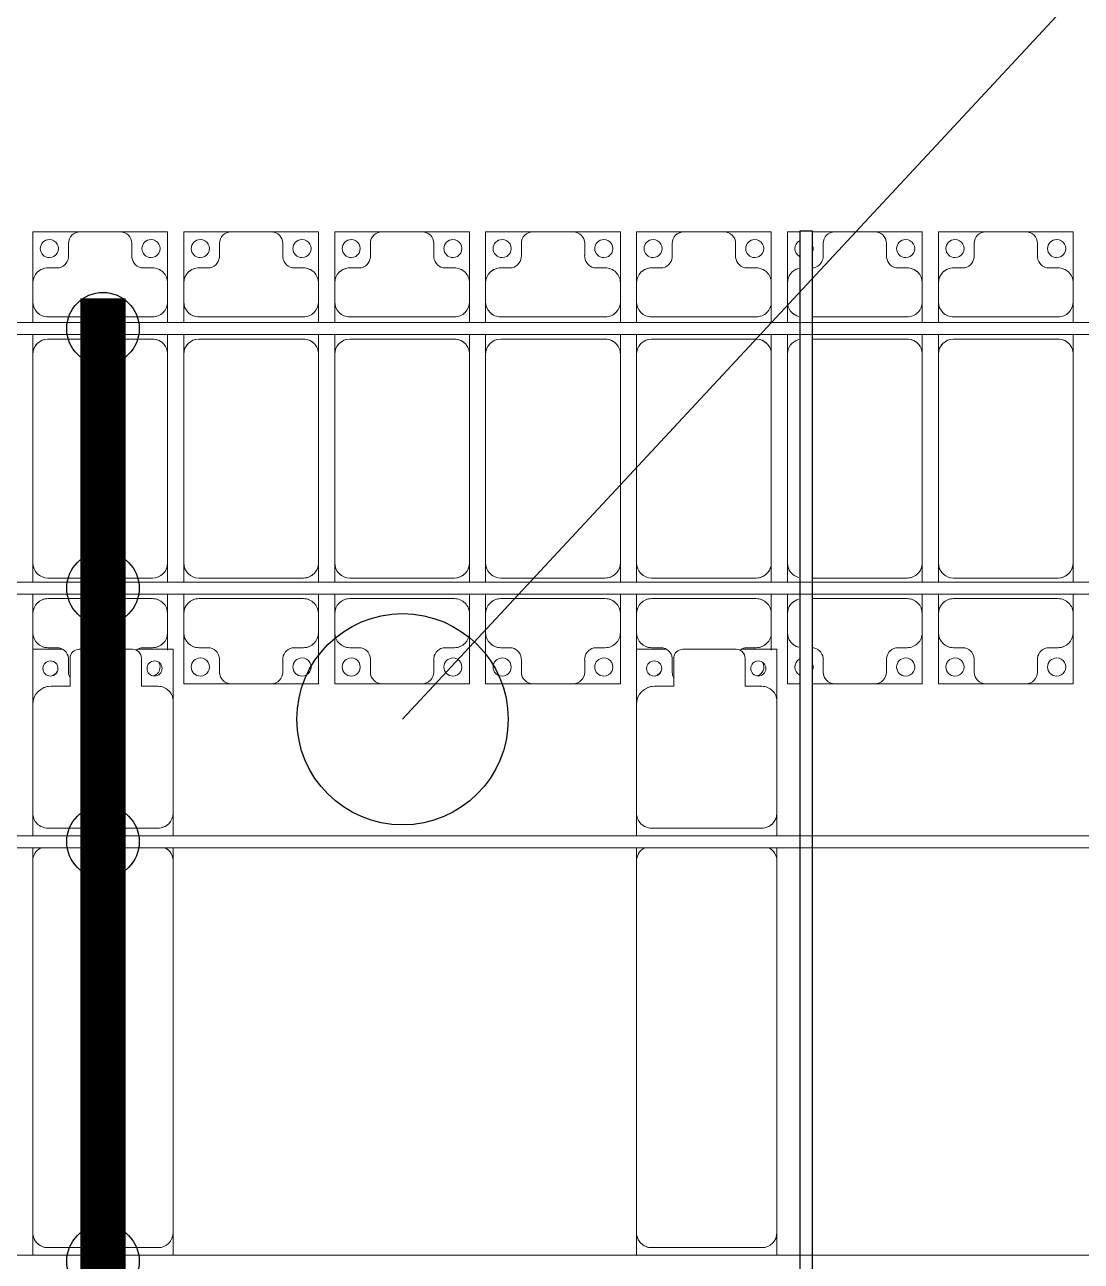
# Model space of a CAD drawing. Header units: millimetres. Extents: x -178706 to 107777, y -87310 to 933.
# Drawn here: x -73151 to -69651, y -8881 to -4784 of the extents above; entities that cross this region are included whole.
import ezdxf

# ---------------------------------------------------------------- set-up
doc = ezdxf.new("R2010")
doc.units = ezdxf.units.MM
doc.layers.add('A-GENM', color=13, linetype='Continuous', lineweight=9)
doc.layers.add('S-BEAM', color=12, linetype='Continuous', lineweight=9)
for name, color, linetype in [('GC-BICH NEO', 6, 'Continuous'), ('GC-DAY NEO', 5, 'Continuous'), ('GC-HOP 40x60 GIA CUONG', 1, 'Continuous')]:
    doc.layers.add(name, color=color, linetype=linetype)

# ---------------------------------------------------------------- blocks, each defined once
blk = doc.blocks.new('Dai phao do pin - DẢI PHAO ĐỠ PIN-V49-BỐ TRÍ KHUNG KẾT CẤU BÈ PIN 04')
at = {"layer": 'A-GENM', "color": 7}
for p, q in [((67074.7, 241.6), (67149.7, 241.6)), ((68380.3, 241.6), (67149.7, 241.6)), ((68380.3, 241.6), (68424.7, 241.6)), ((68464.7, 241.6), (68539.7, 241.6)), ((68899.7, 241.6), (68539.7, 241.6)), ((68899.7, 241.6), (69082.2, 241.6)), ((69082.2, 241.6), (69082.2, 143.2)), ((67099.7, 191.6), (67099.7, -173.4)), ((68489.7, 191.6), (68489.7, -173.4)), ((68959.7, 118.2), (68959.7, 181.6)), ((69052.2, 118.2), (68959.7, 118.2)), ((69082.2, -88.2), (69082.2, 88.2)), ((68959.7, -173.4), (68959.7, -118.2)), ((68959.7, -118.2), (69052.2, -118.2)), ((69082.2, -105.4), (69082.2, -223.4)), ((67149.7, -223.4), (67074.7, -223.4)), ((67149.7, -223.4), (68380.3, -223.4)), ((68424.7, -223.4), (68380.3, -223.4)), ((68539.7, -223.4), (68464.7, -223.4)), ((68539.7, -223.4), (68909.7, -223.4)), ((69082.2, -223.4), (68909.7, -223.4))]:
    blk.add_line(p, q, dxfattribs=at)
for centre, radius, start, end in [((67149.7, 191.6), 50, 90, 180), ((67149.7, 191.6), 50, 105, 180), ((68380.3, 191.6), 50, 30, 90), ((68380.3, 191.6), 50, 30, 90), ((68539.7, 191.6), 50, 90, 180), ((68539.7, 191.6), 50, 135, 180), ((68899.7, 181.6), 60, 0, 90), ((68899.7, 181.6), 60, 0, 30), ((69018.6, 183.2), 25, 360, 180), ((69018.6, 183.2), 25, 180, 360), ((69052.2, 88.2), 30, 360, 90), ((69052.2, -88.2), 30, 270, 0), ((69052.2, -88.2), 30, 300, 330), ((69018.6, -161.8), 25, 360, 180), ((69018.6, -161.8), 25, 180, 360), ((69018.6, -161.8), 25, 90, 105), ((67149.7, -173.4), 50, 180, 270), ((67149.7, -173.4), 50, 180, 270), ((68380.3, -173.4), 50, 270, 330), ((68380.3, -173.4), 50, 285, 330), ((68539.7, -173.4), 50, 180, 270), ((68539.7, -173.4), 50, 180, 225), ((68909.7, -173.4), 50, 270, 0), ((68909.7, -173.4), 50, 315, 0)]:
    blk.add_arc(centre, radius, start, end, dxfattribs=at)
blk = doc.blocks.new('Dai phao do pin - DẢI PHAO ĐỠ PIN-V50-BỐ TRÍ KHUNG KẾT CẤU BÈ PIN 04')
at = {"layer": 'A-GENM', "color": 7}
for p, q in [((67074.7, 241.6), (67149.7, 241.6)), ((68380.3, 241.6), (67149.7, 241.6)), ((68380.3, 241.6), (68424.7, 241.6)), ((68464.7, 241.6), (68539.7, 241.6)), ((68899.7, 241.6), (68539.7, 241.6)), ((68899.7, 241.6), (69082.2, 241.6)), ((69082.2, 241.6), (69082.2, 142.1)), ((67099.7, 191.6), (67099.7, -173.4)), ((68489.7, 191.6), (68489.7, -173.4)), ((68959.7, 118.2), (68959.7, 181.6)), ((69052.2, 118.2), (68959.7, 118.2)), ((69082.2, -88.2), (69082.2, 88.2)), ((68959.7, -173.4), (68959.7, -118.2)), ((68959.7, -118.2), (69052.2, -118.2)), ((69082.2, -105.4), (69082.2, -223.4)), ((67149.7, -223.4), (67074.7, -223.4)), ((67149.7, -223.4), (68380.3, -223.4)), ((68424.7, -223.4), (68380.3, -223.4)), ((68539.7, -223.4), (68464.7, -223.4)), ((68539.7, -223.4), (68909.7, -223.4)), ((69082.2, -223.4), (68909.7, -223.4))]:
    blk.add_line(p, q, dxfattribs=at)
for centre, radius, start, end in [((67149.7, 191.6), 50, 90, 180), ((67149.7, 191.6), 50, 105, 180), ((68380.3, 191.6), 50, 30, 90), ((68380.3, 191.6), 50, 30, 90), ((68539.7, 191.6), 50, 90, 180), ((68539.7, 191.6), 50, 135, 180), ((68899.7, 181.6), 60, 0, 90), ((68899.7, 181.6), 60, 0, 30), ((69018.6, 183.2), 25, 360, 180), ((69018.6, 183.2), 25, 180, 360), ((69052.2, 88.2), 30, 360, 90), ((69052.2, -88.2), 30, 270, 0), ((69052.2, -88.2), 30, 300, 330), ((69018.6, -161.8), 25, 360, 180), ((69018.6, -161.8), 25, 180, 360), ((69018.6, -161.8), 25, 90, 105), ((67149.7, -173.4), 50, 180, 270), ((67149.7, -173.4), 50, 180, 270), ((68380.3, -173.4), 50, 270, 330), ((68380.3, -173.4), 50, 285, 330), ((68539.7, -173.4), 50, 180, 270), ((68539.7, -173.4), 50, 180, 225), ((68909.7, -173.4), 50, 270, 0), ((68909.7, -173.4), 50, 315, 0)]:
    blk.add_arc(centre, radius, start, end, dxfattribs=at)
blk = doc.blocks.new('Dầm C52 - Dầm C52-21052-BỐ TRÍ KHUNG KẾT CẤU BÈ PIN 04')
at = {"layer": 'S-BEAM', "color": 1}
blk.add_line((63551.9, -20), (-63551.9, -20), dxfattribs=at)
blk = doc.blocks.new('Dầm C52 - Dầm C52-21053-BỐ TRÍ KHUNG KẾT CẤU BÈ PIN 04')
at = {"layer": 'S-BEAM', "color": 1}
for p, q in [((-63553.8, 20), (63553.8, 20)), ((63553.8, -20), (-63553.8, -20))]:
    blk.add_line(p, q, dxfattribs=at)
blk = doc.blocks.new('Dầm C52 - Dầm C52-21054-BỐ TRÍ KHUNG KẾT CẤU BÈ PIN 04')
at = {"layer": 'S-BEAM', "color": 1}
for p, q in [((-63555, 20), (63555, 20)), ((63555, -20), (-63555, -20))]:
    blk.add_line(p, q, dxfattribs=at)
blk = doc.blocks.new('Dầm C52 - Dầm C52-21055-BỐ TRÍ KHUNG KẾT CẤU BÈ PIN 04')
at = {"layer": 'S-BEAM', "color": 1}
for p, q in [((-63556.2, 20), (63556.2, 20)), ((63556.2, -20), (-63556.2, -20))]:
    blk.add_line(p, q, dxfattribs=at)
blk = doc.blocks.new('Dầm C52 - Hộp 40x60-15957-BỐ TRÍ KHUNG KẾT CẤU BÈ PIN 04')
at = {"layer": 'S-BEAM', "color": 3, "lineweight": 25}
for p, q in [((-37160, 20), (37160, 20)), ((37160, 20), (37160, -20)), ((37160, -20), (-37160, -20))]:
    blk.add_line(p, q, dxfattribs=at)
blk = doc.blocks.new('Dai phaodi lai - DẢI PHAO ĐI LẠI-21666-BỐ TRÍ KHUNG KẾT CẤU BÈ PIN 04')
at = {"layer": 'A-GENM', "color": 7}
for p, q in [((97776.8, 748.4), (97933.1, 748.4)), ((97776.8, 579.3), (97776.8, 748.4)), ((98066.9, 748.4), (97933.1, 748.4)), ((98066.9, 748.4), (98223.2, 748.4)), ((98223.2, 748.4), (98223.2, 579.3)), ((98276.8, 748.4), (98433.1, 748.4)), ((98276.8, 579.3), (98276.8, 748.4)), ((98566.9, 748.4), (98433.1, 748.4)), ((98566.9, 748.4), (98723.2, 748.4)), ((98723.2, 748.4), (98723.2, 579.3)), ((98776.8, 748.4), (98933.1, 748.4)), ((98776.8, 579.3), (98776.8, 748.4)), ((99066.9, 748.4), (98933.1, 748.4)), ((99066.9, 748.4), (99223.2, 748.4)), ((99223.2, 748.4), (99223.2, 579.3)), ((99276.8, 748.4), (99433.1, 748.4)), ((99276.8, 579.3), (99276.8, 748.4)), ((99566.9, 748.4), (99433.1, 748.4)), ((99566.9, 748.4), (99723.2, 748.4)), ((99723.2, 748.4), (99723.2, 579.3)), ((99776.8, 748.4), (99933.1, 748.4)), ((99776.8, 579.3), (99776.8, 748.4)), ((100066.9, 748.4), (99933.1, 748.4)), ((100066.9, 748.4), (100223.2, 748.4)), ((100223.2, 748.4), (100223.2, 579.3)), ((100276.8, 748.4), (100318.3, 748.4)), ((100276.8, 579.3), (100276.8, 748.4)), ((100358.3, 748.4), (100433.1, 748.4)), ((100566.9, 748.4), (100433.1, 748.4)), ((100566.9, 748.4), (100723.2, 748.4)), ((100723.2, 748.4), (100723.2, 579.3)), ((100776.8, 748.4), (100933.1, 748.4)), ((100776.8, 579.3), (100776.8, 748.4)), ((101066.9, 748.4), (100933.1, 748.4)), ((101066.9, 748.4), (101223.2, 748.4)), ((101223.2, 748.4), (101223.2, 579.3)), ((97895.1, 710.4), (97895.1, 670.7)), ((98104.9, 670.7), (98104.9, 710.4)), ((98395.1, 710.4), (98395.1, 670.7)), ((98604.9, 670.7), (98604.9, 710.4)), ((98895.1, 710.4), (98895.1, 670.7)), ((99104.9, 670.7), (99104.9, 710.4)), ((99395.1, 710.4), (99395.1, 670.7)), ((99604.9, 670.7), (99604.9, 710.4)), ((99895.1, 710.4), (99895.1, 670.7)), ((100104.9, 670.7), (100104.9, 710.4)), ((100395.1, 710.4), (100395.1, 670.7)), ((100604.9, 670.7), (100604.9, 710.4)), ((100895.1, 710.4), (100895.1, 670.7)), ((101104.9, 670.7), (101104.9, 710.4)), ((97864.3, 629.3), (97826.8, 629.3)), ((98173.2, 629.3), (98135.7, 629.3)), ((98364.3, 629.3), (98326.8, 629.3)), ((98673.2, 629.3), (98635.7, 629.3)), ((98864.3, 629.3), (98826.8, 629.3)), ((99173.2, 629.3), (99135.7, 629.3)), ((99364.3, 629.3), (99326.8, 629.3)), ((99673.2, 629.3), (99635.7, 629.3)), ((99864.3, 629.3), (99826.8, 629.3)), ((100173.2, 629.3), (100135.7, 629.3)), ((100364.3, 629.3), (100358.3, 629.3)), ((100673.2, 629.3), (100635.7, 629.3)), ((100864.3, 629.3), (100826.8, 629.3)), ((101173.2, 629.3), (101135.7, 629.3)), ((97776.8, 579.3), (97776.8, 516.7)), ((98223.2, 516.7), (98223.2, 579.3)), ((98276.8, 579.3), (98276.8, 516.7)), ((98723.2, 516.7), (98723.2, 579.3)), ((98776.8, 579.3), (98776.8, 516.7)), ((99223.2, 516.7), (99223.2, 579.3)), ((99276.8, 579.3), (99276.8, 516.7)), ((99723.2, 516.7), (99723.2, 579.3)), ((99776.8, 579.3), (99776.8, 516.7)), ((100223.2, 516.7), (100223.2, 579.3)), ((100276.8, 579.3), (100276.8, 516.7)), ((100723.2, 516.7), (100723.2, 579.3)), ((100776.8, 579.3), (100776.8, 516.7)), ((101223.2, 516.7), (101223.2, 579.3)), ((97776.8, 447.9), (97776.8, 516.7)), ((98223.2, 516.7), (98223.2, 447.9)), ((98276.8, 447.9), (98276.8, 516.7)), ((98723.2, 516.7), (98723.2, 447.9)), ((98776.8, 447.9), (98776.8, 516.7)), ((99223.2, 516.7), (99223.2, 447.9)), ((99276.8, 447.9), (99276.8, 516.7)), ((99723.2, 516.7), (99723.2, 447.9)), ((99776.8, 447.9), (99776.8, 516.7)), ((100223.2, 516.7), (100223.2, 447.9)), ((100276.8, 447.9), (100276.8, 516.7)), ((100723.2, 516.7), (100723.2, 447.9)), ((100776.8, 447.9), (100776.8, 516.7)), ((101223.2, 516.7), (101223.2, 447.9)), ((97826.8, 466.7), (98173.2, 466.7)), ((98326.8, 466.7), (98673.2, 466.7)), ((98826.8, 466.7), (99173.2, 466.7)), ((99326.8, 466.7), (99673.2, 466.7)), ((99826.8, 466.7), (100173.2, 466.7)), ((100358.3, 466.7), (100673.2, 466.7)), ((100826.8, 466.7), (101173.2, 466.7)), ((97776.8, 343.3), (97776.8, 407.9)), ((98173.2, 393.3), (97826.8, 393.3)), ((98223.2, 407.9), (98223.2, 343.3)), ((98276.8, 343.3), (98276.8, 407.9)), ((98673.2, 393.3), (98326.8, 393.3)), ((98723.2, 407.9), (98723.2, 343.3)), ((98776.8, 343.3), (98776.8, 407.9)), ((99173.2, 393.3), (98826.8, 393.3)), ((99223.2, 407.9), (99223.2, 343.3)), ((99276.8, 343.3), (99276.8, 407.9)), ((99673.2, 393.3), (99326.8, 393.3)), ((99723.2, 407.9), (99723.2, 343.3)), ((99776.8, 343.3), (99776.8, 407.9)), ((100173.2, 393.3), (99826.8, 393.3)), ((100223.2, 407.9), (100223.2, 343.3)), ((100276.8, 343.3), (100276.8, 407.9)), ((100673.2, 393.3), (100358.3, 393.3)), ((100723.2, 407.9), (100723.2, 343.3)), ((100776.8, 343.3), (100776.8, 407.9)), ((101173.2, 393.3), (100826.8, 393.3)), ((101223.2, 407.9), (101223.2, 343.3)), ((97776.8, 343.3), (97776.8, -348.3)), ((98223.2, -348.3), (98223.2, 343.3)), ((98276.8, 343.3), (98276.8, -348.3)), ((98723.2, -348.3), (98723.2, 343.3)), ((98776.8, 343.3), (98776.8, -348.3)), ((99223.2, -348.3), (99223.2, 343.3)), ((99276.8, 343.3), (99276.8, -348.3)), ((99723.2, -348.3), (99723.2, 343.3)), ((99776.8, 343.3), (99776.8, -348.3)), ((100223.2, -348.3), (100223.2, 343.3)), ((100276.8, 343.3), (100276.8, -348.3)), ((100723.2, -348.3), (100723.2, 343.3)), ((100776.8, 343.3), (100776.8, -348.3)), ((101223.2, -348.3), (101223.2, 343.3)), ((97776.8, -412.1), (97776.8, -348.3)), ((98223.2, -348.3), (98223.2, -412.1)), ((98276.8, -412.1), (98276.8, -348.3)), ((98723.2, -348.3), (98723.2, -412.1)), ((98776.8, -412.1), (98776.8, -348.3)), ((99223.2, -348.3), (99223.2, -412.1)), ((99276.8, -412.1), (99276.8, -348.3)), ((99723.2, -348.3), (99723.2, -412.1)), ((99776.8, -412.1), (99776.8, -348.3)), ((100223.2, -348.3), (100223.2, -412.1)), ((100276.8, -412.1), (100276.8, -348.3)), ((100723.2, -348.3), (100723.2, -412.1)), ((100776.8, -412.1), (100776.8, -348.3)), ((101223.2, -348.3), (101223.2, -412.1)), ((97826.8, -398.3), (98173.2, -398.3)), ((98326.8, -398.3), (98673.2, -398.3)), ((98826.8, -398.3), (99173.2, -398.3)), ((99326.8, -398.3), (99673.2, -398.3)), ((99826.8, -398.3), (100173.2, -398.3)), ((100358.3, -398.3), (100673.2, -398.3)), ((100826.8, -398.3), (101173.2, -398.3)), ((97776.8, -516.7), (97776.8, -452.1)), ((98173.2, -466.7), (97826.8, -466.7)), ((98223.2, -452.1), (98223.2, -516.7)), ((98276.8, -516.7), (98276.8, -452.1)), ((98673.2, -466.7), (98326.8, -466.7)), ((98723.2, -452.1), (98723.2, -516.7)), ((98776.8, -516.7), (98776.8, -452.1)), ((99173.2, -466.7), (98826.8, -466.7)), ((99223.2, -452.1), (99223.2, -516.7)), ((99276.8, -516.7), (99276.8, -452.1)), ((99673.2, -466.7), (99326.8, -466.7)), ((99723.2, -452.1), (99723.2, -516.7)), ((99776.8, -516.7), (99776.8, -452.1)), ((100173.2, -466.7), (99826.8, -466.7)), ((100223.2, -452.1), (100223.2, -516.7)), ((100276.8, -516.7), (100276.8, -452.1)), ((100673.2, -466.7), (100358.3, -466.7)), ((100723.2, -452.1), (100723.2, -516.7)), ((100776.8, -516.7), (100776.8, -452.1)), ((101173.2, -466.7), (100826.8, -466.7)), ((101223.2, -452.1), (101223.2, -516.7)), ((97776.8, -516.7), (97776.8, -579.3)), ((98223.2, -579.3), (98223.2, -516.7)), ((98276.8, -516.7), (98276.8, -579.3)), ((98723.2, -579.3), (98723.2, -516.7)), ((98776.8, -516.7), (98776.8, -579.3)), ((99223.2, -579.3), (99223.2, -516.7)), ((99276.8, -516.7), (99276.8, -579.3)), ((99723.2, -579.3), (99723.2, -516.7)), ((99776.8, -516.7), (99776.8, -579.3)), ((100223.2, -579.3), (100223.2, -516.7)), ((100276.8, -516.7), (100276.8, -579.3)), ((100723.2, -579.3), (100723.2, -516.7)), ((100776.8, -516.7), (100776.8, -579.3)), ((101223.2, -579.3), (101223.2, -516.7)), ((97776.8, -634.6), (97776.8, -579.3)), ((98223.2, -579.3), (98223.2, -637.1)), ((98276.8, -748.4), (98276.8, -579.3)), ((98723.2, -579.3), (98723.2, -748.4)), ((98776.8, -748.4), (98776.8, -579.3)), ((99223.2, -579.3), (99223.2, -748.4)), ((99276.8, -748.4), (99276.8, -579.3)), ((99723.2, -579.3), (99723.2, -748.4)), ((99776.8, -634.6), (99776.8, -579.3)), ((100223.2, -579.3), (100223.2, -637.1)), ((100276.8, -748.4), (100276.8, -579.3)), ((100723.2, -579.3), (100723.2, -748.4)), ((100776.8, -748.4), (100776.8, -579.3)), ((101223.2, -579.3), (101223.2, -748.4)), ((97826.8, -629.3), (97864.3, -629.3)), ((98135.7, -629.3), (98173.2, -629.3)), ((98326.8, -629.3), (98364.3, -629.3)), ((98635.7, -629.3), (98673.2, -629.3)), ((98826.8, -629.3), (98864.3, -629.3)), ((99135.7, -629.3), (99173.2, -629.3)), ((99326.8, -629.3), (99364.3, -629.3)), ((99635.7, -629.3), (99673.2, -629.3)), ((99826.8, -629.3), (99864.3, -629.3)), ((100135.7, -629.3), (100173.2, -629.3)), ((100358.3, -629.3), (100364.3, -629.3)), ((100635.7, -629.3), (100673.2, -629.3)), ((100826.8, -629.3), (100864.3, -629.3)), ((101135.7, -629.3), (101173.2, -629.3)), ((97895.1, -670.7), (97895.1, -710.4)), ((98395.1, -670.7), (98395.1, -710.4)), ((98604.9, -710.4), (98604.9, -670.7)), ((98895.1, -670.7), (98895.1, -710.4)), ((99104.9, -710.4), (99104.9, -670.7)), ((99395.1, -670.7), (99395.1, -710.4)), ((99604.9, -710.4), (99604.9, -670.7)), ((99895.1, -670.7), (99895.1, -710.4)), ((100395.1, -670.7), (100395.1, -710.4)), ((100604.9, -710.4), (100604.9, -670.7)), ((100895.1, -670.7), (100895.1, -710.4)), ((101104.9, -710.4), (101104.9, -670.7)), ((98433.1, -748.4), (98276.8, -748.4)), ((98433.1, -748.4), (98566.9, -748.4)), ((98723.2, -748.4), (98566.9, -748.4)), ((98933.1, -748.4), (98776.8, -748.4)), ((98933.1, -748.4), (99066.9, -748.4)), ((99223.2, -748.4), (99066.9, -748.4)), ((99433.1, -748.4), (99276.8, -748.4)), ((99433.1, -748.4), (99566.9, -748.4)), ((99723.2, -748.4), (99566.9, -748.4)), ((100318.3, -748.4), (100276.8, -748.4)), ((100433.1, -748.4), (100358.3, -748.4)), ((100433.1, -748.4), (100566.9, -748.4)), ((100723.2, -748.4), (100566.9, -748.4)), ((100933.1, -748.4), (100776.8, -748.4)), ((100933.1, -748.4), (101066.9, -748.4)), ((101223.2, -748.4), (101066.9, -748.4))]:
    blk.add_line(p, q, dxfattribs=at)
for centre, radius, start, end in [((97933.1, 710.4), 38, 90, 180), ((97933.1, 710.4), 38, 90, 135), ((98066.9, 710.4), 38, 0, 90), ((98066.9, 710.4), 38, 45, 90), ((98433.1, 710.4), 38, 90, 180), ((98433.1, 710.4), 38, 90, 135), ((98566.9, 710.4), 38, 360, 90), ((98566.9, 710.4), 38, 45, 90), ((98933.1, 710.4), 38, 90, 180), ((98933.1, 710.4), 38, 90, 135), ((99066.9, 710.4), 38, 0, 90), ((99066.9, 710.4), 38, 45, 90), ((99433.1, 710.4), 38, 90, 180), ((99433.1, 710.4), 38, 90, 135), ((99566.9, 710.4), 38, 360, 90), ((99566.9, 710.4), 38, 45, 90), ((99933.1, 710.4), 38, 90, 180), ((99933.1, 710.4), 38, 90, 135), ((100066.9, 710.4), 38, 0, 90), ((100066.9, 710.4), 38, 45, 90), ((100433.1, 710.4), 38, 90, 180), ((100433.1, 710.4), 38, 90, 135), ((100566.9, 710.4), 38, 360, 90), ((100566.9, 710.4), 38, 45, 90), ((100933.1, 710.4), 38, 90, 180), ((100933.1, 710.4), 38, 90, 135), ((101066.9, 710.4), 38, 0, 90), ((101066.9, 710.4), 38, 45, 90), ((97831.6, 693.3), 30, 90, 270), ((97831.6, 693.3), 30, 270, 90), ((98168.4, 693.3), 30, 90, 270), ((98168.4, 693.3), 30, 270, 90), ((98331.6, 693.3), 30, 90, 270), ((98331.6, 693.3), 30, 270, 90), ((98668.4, 693.3), 30, 90, 270), ((98668.4, 693.3), 30, 270, 90), ((98831.6, 693.3), 30, 90, 270), ((98831.6, 693.3), 30, 270, 90), ((99168.4, 693.3), 30, 90, 270), ((99168.4, 693.3), 30, 270, 90), ((99331.6, 693.3), 30, 90, 270), ((99331.6, 693.3), 30, 270, 90), ((99668.4, 693.3), 30, 90, 270), ((99668.4, 693.3), 30, 270, 90), ((99831.6, 693.3), 30, 90, 270), ((99831.6, 693.3), 30, 270, 90), ((100168.4, 693.3), 30, 90, 270), ((100168.4, 693.3), 30, 270, 90), ((100331.6, 693.3), 30, 120, 240), ((100331.6, 693.3), 30, 345, 15), ((100668.4, 693.3), 30, 90, 270), ((100668.4, 693.3), 30, 270, 90), ((100831.6, 693.3), 30, 90, 270), ((100831.6, 693.3), 30, 270, 90), ((101168.4, 693.3), 30, 90, 270), ((101168.4, 693.3), 30, 270, 90), ((97855.2, 668.2), 40, 283.1885, 3.5081), ((98144.8, 668.2), 40, 176.4919, 256.8115), ((98355.2, 668.2), 40, 283.1885, 3.5081), ((98644.8, 668.2), 40, 176.4919, 256.8115), ((98855.2, 668.2), 40, 283.1885, 3.5081), ((99144.8, 668.2), 40, 176.4919, 256.8115), ((99355.2, 668.2), 40, 283.1885, 3.5081), ((99644.8, 668.2), 40, 176.4919, 256.8115), ((99855.2, 668.2), 40, 283.1885, 3.5081), ((100144.8, 668.2), 40, 176.4919, 256.8115), ((100355.2, 668.2), 40, 283.1885, 3.5081), ((100644.8, 668.2), 40, 176.4919, 256.8115), ((100855.2, 668.2), 40, 283.1885, 3.5081), ((101144.8, 668.2), 40, 176.4919, 256.8115), ((97826.8, 579.3), 50, 90, 180), ((97826.8, 579.3), 50, 90, 135), ((98173.2, 579.3), 50, 360, 90), ((98173.2, 579.3), 50, 45, 90), ((98326.8, 579.3), 50, 90, 180), ((98326.8, 579.3), 50, 90, 135), ((98673.2, 579.3), 50, 0, 90), ((98673.2, 579.3), 50, 45, 90), ((98826.8, 579.3), 50, 90, 180), ((98826.8, 579.3), 50, 90, 135), ((99173.2, 579.3), 50, 360, 90), ((99173.2, 579.3), 50, 45, 90), ((99326.8, 579.3), 50, 90, 180), ((99326.8, 579.3), 50, 90, 135), ((99673.2, 579.3), 50, 360, 90), ((99673.2, 579.3), 50, 45, 90), ((99826.8, 579.3), 50, 90, 180), ((99826.8, 579.3), 50, 90, 135), ((100173.2, 579.3), 50, 360, 90), ((100173.2, 579.3), 50, 45, 90), ((100326.8, 579.3), 50, 105, 180), ((100326.8, 579.3), 50, 105, 135), ((100673.2, 579.3), 50, 0, 90), ((100673.2, 579.3), 50, 45, 90), ((100826.8, 579.3), 50, 90, 180), ((100826.8, 579.3), 50, 90, 135), ((101173.2, 579.3), 50, 360, 90), ((101173.2, 579.3), 50, 45, 90), ((97826.8, 516.7), 50, 180, 270), ((98173.2, 516.7), 50, 270, 0), ((98326.8, 516.7), 50, 180, 270), ((98673.2, 516.7), 50, 270, 360), ((98826.8, 516.7), 50, 180, 270), ((99173.2, 516.7), 50, 270, 360), ((99326.8, 516.7), 50, 180, 270), ((99673.2, 516.7), 50, 270, 360), ((99826.8, 516.7), 50, 180, 270), ((100173.2, 516.7), 50, 270, 0), ((100326.8, 516.7), 50, 180, 255), ((100673.2, 516.7), 50, 270, 0), ((100826.8, 516.7), 50, 180, 270), ((101173.2, 516.7), 50, 270, 360), ((97826.8, 516.7), 50, 225, 270), ((98173.2, 516.7), 50, 270, 315), ((98326.8, 516.7), 50, 225, 270), ((98673.2, 516.7), 50, 270, 315), ((98826.8, 516.7), 50, 225, 270), ((99173.2, 516.7), 50, 270, 315), ((99326.8, 516.7), 50, 225, 270), ((99673.2, 516.7), 50, 270, 315), ((99826.8, 516.7), 50, 225, 270), ((100173.2, 516.7), 50, 270, 315), ((100326.8, 516.7), 50, 225, 255), ((100673.2, 516.7), 50, 270, 315), ((100826.8, 516.7), 50, 225, 270), ((101173.2, 516.7), 50, 270, 315), ((97826.8, 343.3), 50, 90, 180), ((97826.8, 343.3), 50, 105, 180), ((98173.2, 343.3), 50, 360, 90), ((98173.2, 343.3), 50, 30, 75), ((98326.8, 343.3), 50, 90, 180), ((98326.8, 343.3), 50, 105, 180), ((98673.2, 343.3), 50, 360, 90), ((98673.2, 343.3), 50, 30, 75), ((98826.8, 343.3), 50, 90, 180), ((98826.8, 343.3), 50, 105, 180), ((99173.2, 343.3), 50, 360, 90), ((99173.2, 343.3), 50, 30, 75), ((99326.8, 343.3), 50, 90, 180), ((99326.8, 343.3), 50, 105, 180), ((99673.2, 343.3), 50, 360, 90), ((99673.2, 343.3), 50, 30, 75), ((99826.8, 343.3), 50, 90, 180), ((99826.8, 343.3), 50, 105, 180), ((100173.2, 343.3), 50, 0, 90), ((100173.2, 343.3), 50, 30, 75), ((100326.8, 343.3), 50, 105, 180), ((100326.8, 343.3), 50, 105, 180), ((100673.2, 343.3), 50, 360, 90), ((100673.2, 343.3), 50, 30, 75), ((100826.8, 343.3), 50, 90, 180), ((100826.8, 343.3), 50, 105, 180), ((101173.2, 343.3), 50, 360, 90), ((101173.2, 343.3), 50, 30, 75), ((97826.8, -348.3), 50, 180, 270), ((97826.8, -348.3), 50, 195, 240), ((98173.2, -348.3), 50, 270, 360), ((98173.2, -348.3), 50, 270, 345), ((98326.8, -348.3), 50, 180, 270), ((98326.8, -348.3), 50, 195, 240), ((98673.2, -348.3), 50, 270, 0), ((98673.2, -348.3), 50, 270, 345), ((98826.8, -348.3), 50, 180, 270), ((98826.8, -348.3), 50, 195, 240), ((99173.2, -348.3), 50, 270, 360), ((99173.2, -348.3), 50, 270, 345), ((99326.8, -348.3), 50, 180, 270), ((99326.8, -348.3), 50, 195, 240), ((99673.2, -348.3), 50, 270, 0), ((99673.2, -348.3), 50, 270, 345), ((99826.8, -348.3), 50, 180, 270), ((99826.8, -348.3), 50, 195, 240), ((100173.2, -348.3), 50, 270, 0), ((100173.2, -348.3), 50, 270, 345), ((100326.8, -348.3), 50, 180, 255), ((100326.8, -348.3), 50, 195, 240), ((100673.2, -348.3), 50, 270, 0), ((100673.2, -348.3), 50, 270, 345), ((100826.8, -348.3), 50, 180, 270), ((100826.8, -348.3), 50, 195, 240), ((101173.2, -348.3), 50, 270, 360), ((101173.2, -348.3), 50, 270, 345), ((97826.8, -516.7), 50, 90, 180), ((97826.8, -516.7), 50, 90, 135), ((98173.2, -516.7), 50, 0, 90), ((98173.2, -516.7), 50, 45, 90), ((98326.8, -516.7), 50, 90, 180), ((98326.8, -516.7), 50, 90, 135), ((98673.2, -516.7), 50, 0, 90), ((98673.2, -516.7), 50, 45, 90), ((98826.8, -516.7), 50, 90, 180), ((98826.8, -516.7), 50, 90, 135), ((99173.2, -516.7), 50, 360, 90), ((99173.2, -516.7), 50, 45, 90), ((99326.8, -516.7), 50, 90, 180), ((99326.8, -516.7), 50, 90, 135), ((99673.2, -516.7), 50, 0, 90), ((99673.2, -516.7), 50, 45, 90), ((99826.8, -516.7), 50, 90, 180), ((99826.8, -516.7), 50, 90, 135), ((100173.2, -516.7), 50, 0, 90), ((100173.2, -516.7), 50, 45, 90), ((100326.8, -516.7), 50, 105, 180), ((100326.8, -516.7), 50, 105, 135), ((100673.2, -516.7), 50, 0, 90), ((100673.2, -516.7), 50, 45, 90), ((100826.8, -516.7), 50, 90, 180), ((100826.8, -516.7), 50, 90, 135), ((101173.2, -516.7), 50, 360, 90), ((101173.2, -516.7), 50, 45, 90), ((97826.8, -579.3), 50, 180, 270), ((98173.2, -579.3), 50, 270, 360), ((98326.8, -579.3), 50, 180, 270), ((98673.2, -579.3), 50, 270, 360), ((98826.8, -579.3), 50, 180, 270), ((99173.2, -579.3), 50, 270, 360), ((99326.8, -579.3), 50, 180, 270), ((99673.2, -579.3), 50, 270, 0), ((99826.8, -579.3), 50, 180, 270), ((100173.2, -579.3), 50, 270, 360), ((100326.8, -579.3), 50, 180, 255), ((100673.2, -579.3), 50, 270, 0), ((100826.8, -579.3), 50, 180, 270), ((101173.2, -579.3), 50, 270, 360), ((97826.8, -579.3), 50, 225, 270), ((97855.2, -668.2), 40, 356.4919, 76.8115), ((98144.8, -668.2), 40, 103.1885, 129.9617), ((98173.2, -579.3), 50, 270, 315), ((98326.8, -579.3), 50, 225, 270), ((98355.2, -668.2), 40, 356.4919, 76.8115), ((98644.8, -668.2), 40, 103.1885, 183.5081), ((98673.2, -579.3), 50, 270, 315), ((98826.8, -579.3), 50, 225, 270), ((98855.2, -668.2), 40, 356.4919, 76.8115), ((99144.8, -668.2), 40, 103.1885, 183.5081), ((99173.2, -579.3), 50, 270, 315), ((99326.8, -579.3), 50, 225, 270), ((99355.2, -668.2), 40, 356.4919, 76.8115), ((99644.8, -668.2), 40, 103.1885, 183.5081), ((99673.2, -579.3), 50, 270, 315), ((99826.8, -579.3), 50, 225, 270), ((99855.2, -668.2), 40, 356.4919, 76.8115), ((100144.8, -668.2), 40, 103.1885, 129.9617), ((100173.2, -579.3), 50, 270, 315), ((100326.8, -579.3), 50, 225, 255), ((100355.2, -668.2), 40, 356.4919, 76.8115), ((100644.8, -668.2), 40, 103.1885, 183.5081), ((100673.2, -579.3), 50, 270, 315), ((100826.8, -579.3), 50, 225, 270), ((100855.2, -668.2), 40, 356.4919, 76.8115), ((101144.8, -668.2), 40, 103.1885, 183.5081), ((101173.2, -579.3), 50, 270, 315), ((98168.4, -693.3), 30, 285, 30), ((98331.6, -693.3), 30, 90, 270), ((98331.6, -693.3), 30, 270, 90), ((98668.4, -693.3), 30, 90, 270), ((98668.4, -693.3), 30, 270, 90), ((98831.6, -693.3), 30, 90, 270), ((98831.6, -693.3), 30, 270, 90), ((99168.4, -693.3), 30, 90, 270), ((99168.4, -693.3), 30, 270, 90), ((99331.6, -693.3), 30, 90, 270), ((99331.6, -693.3), 30, 270, 90), ((99668.4, -693.3), 30, 90, 270), ((99668.4, -693.3), 30, 270, 90), ((100168.4, -693.3), 30, 285, 30), ((100331.6, -693.3), 30, 120, 240), ((100331.6, -693.3), 30, 345, 15), ((100668.4, -693.3), 30, 90, 270), ((100668.4, -693.3), 30, 270, 90), ((100831.6, -693.3), 30, 90, 270), ((100831.6, -693.3), 30, 270, 90), ((101168.4, -693.3), 30, 90, 270), ((101168.4, -693.3), 30, 270, 90), ((97831.6, -693.3), 30, 285, 330), ((97933.1, -710.4), 38, 180, 209.7798), ((98433.1, -710.4), 38, 180, 270), ((98433.1, -710.4), 38, 225, 270), ((98566.9, -710.4), 38, 270, 0), ((98566.9, -710.4), 38, 270, 315), ((98933.1, -710.4), 38, 180, 270), ((98933.1, -710.4), 38, 225, 270), ((99066.9, -710.4), 38, 270, 0), ((99066.9, -710.4), 38, 270, 315), ((99433.1, -710.4), 38, 180, 270), ((99433.1, -710.4), 38, 225, 270), ((99566.9, -710.4), 38, 270, 0), ((99566.9, -710.4), 38, 270, 315), ((99831.6, -693.3), 30, 285, 330), ((99933.1, -710.4), 38, 180, 209.7798), ((100433.1, -710.4), 38, 180, 270), ((100433.1, -710.4), 38, 225, 270), ((100566.9, -710.4), 38, 270, 0), ((100566.9, -710.4), 38, 270, 315), ((100933.1, -710.4), 38, 180, 270), ((100933.1, -710.4), 38, 225, 270), ((101066.9, -710.4), 38, 270, 0), ((101066.9, -710.4), 38, 270, 315)]:
    blk.add_arc(centre, radius, start, end, dxfattribs=at)
blk = doc.blocks.new('HOBANMONG_BEPIN 4_rvt-1-BỐ TRÍ KHUNG KẾT CẤU BÈ PIN 04')
at = {"layer": 'A-GENM', "color": 3, "lineweight": 25}
for name, p, rotation in [('Dai phaodi lai - DẢI PHAO ĐI LẠI-21666-BỐ TRÍ KHUNG KẾT CẤU BÈ PIN 04', (-170900.6, -6219.3), 0.0001043351917741), ('Dai phao do pin - DẢI PHAO ĐỠ PIN-V49-BỐ TRÍ KHUNG KẾT CẤU BÈ PIN 04', (-72882.2, -75935.8), 90.00010434022407), ('Dai phao do pin - DẢI PHAO ĐỠ PIN-V50-BỐ TRÍ KHUNG KẾT CẤU BÈ PIN 04', (-70882.2, -75935.8), 90.00010434022407)]:
    blk.add_blockref(name, p, dxfattribs=dict(at, rotation=rotation))
at = {"layer": 'S-BEAM', "color": 3, "lineweight": 25}
for name, p, rotation in [('Dầm C52 - Hộp 40x60-15957-BỐ TRÍ KHUNG KẾT CẤU BÈ PIN 04', (-70562.2, -42626.9), 90.00010434022374), ('Dầm C52 - Dầm C52-21055-BỐ TRÍ KHUNG KẾT CẤU BÈ PIN 04', (-108056.5, -5791.2), 180.0001043386848), ('Dầm C52 - Dầm C52-21054-BỐ TRÍ KHUNG KẾT CẤU BÈ PIN 04', (-108055.3, -6651.2), 180.0001043386848), ('Dầm C52 - Dầm C52-21053-BỐ TRÍ KHUNG KẾT CẤU BÈ PIN 04', (-108054.1, -7491.2), 180.0001043386848), ('Dầm C52 - Dầm C52-21052-BỐ TRÍ KHUNG KẾT CẤU BÈ PIN 04', (-108052.2, -8881.2), 180.0001043386848)]:
    blk.add_blockref(name, p, dxfattribs=dict(at, rotation=rotation))

msp = doc.modelspace()

# ---------------------------------------------------------------- linework, layer by layer
at = {"layer": 'GC-BICH NEO'}
msp.add_circle((-71899, -7085.5), 350, dxfattribs=at)
at = {"layer": 'GC-DAY NEO'}
msp.add_line((-71899, -7085.5), (-66452.7, -1225.8), dxfattribs=at)
at = {"layer": 'GC-HOP 40x60 GIA CUONG', "const_width": 150}
msp.add_lwpolyline([(-72891.3, -20691.2), (-72891.3, -5691.2)], dxfattribs=at)
at = {"layer": 'GC-HOP 40x60 GIA CUONG'}
for centre in [(-72891.3, -5791.2), (-72891.3, -6651.2), (-72891.3, -7491.2), (-72891.3, -8881.2)]:
    msp.add_circle(centre, 120, dxfattribs=at)

# ---------------------------------------------------------------- block references
at = {"lineweight": 5}
msp.add_blockref('HOBANMONG_BEPIN 4_rvt-1-BỐ TRÍ KHUNG KẾT CẤU BÈ PIN 04', (0, 0), dxfattribs=at)

doc.saveas('drawing.dxf')
